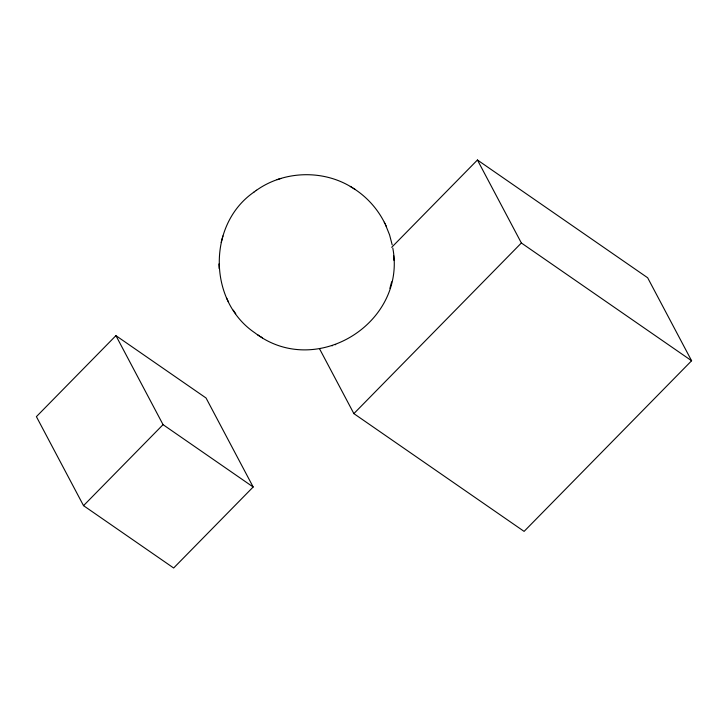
<?xml version="1.0" encoding="UTF-8"?>
<svg xmlns="http://www.w3.org/2000/svg" width="728" height="728" viewBox="0 0 728 728"><rect width="100%" height="100%" fill="white"/><g stroke="black" fill="none" stroke-linecap="round" stroke-linejoin="round"><path stroke-width="1.09" d="M253.863 192.183C207.198 224.47 207.99 301.228 254.873 332.833C315.606 379.606 407.025 323.132 392.801 248.121M222.923 235.954L221.176 242.433M389.908 288.306L391.655 281.827M115.925 335.635L36.4 416.644L83.529 505.651L173.655 568.004L253.171 486.996L206.042 397.989L115.925 335.635L163.054 424.651L253.171 486.996M83.529 505.651L163.054 424.651M391.691 247.329L477.431 159.996L647.656 277.768L691.6 360.76L524.096 531.385L353.872 413.613L319.456 348.621M353.872 413.613L521.366 242.988L477.431 159.996M256.201 190.49C283.929 170.543 323.523 169.378 352.343 187.688M253.426 192.501L256.538 190.245M335.235 344.735L335.708 344.572M280.835 178.451L277.113 179.689M331.986 345.809L332.587 345.6M353.126 188.188C366.803 196.715 377.978 209.209 385.012 223.714M257.612 334.771L259.705 336.072M260.478 336.564L262.526 337.838M350.305 186.413L355.219 189.48M521.366 242.988L691.6 360.76M233.269 310.174L234.234 311.557M234.789 312.358L235.745 313.741M385.44 224.615L389.571 234.871L392.174 244.826M226.654 298.134L227.382 299.645M227.809 300.537L228.537 302.056M384.284 222.204L386.168 226.126M393.894 260.296L393.684 255.674M218.928 263.955L219.137 268.577"/></g></svg>
